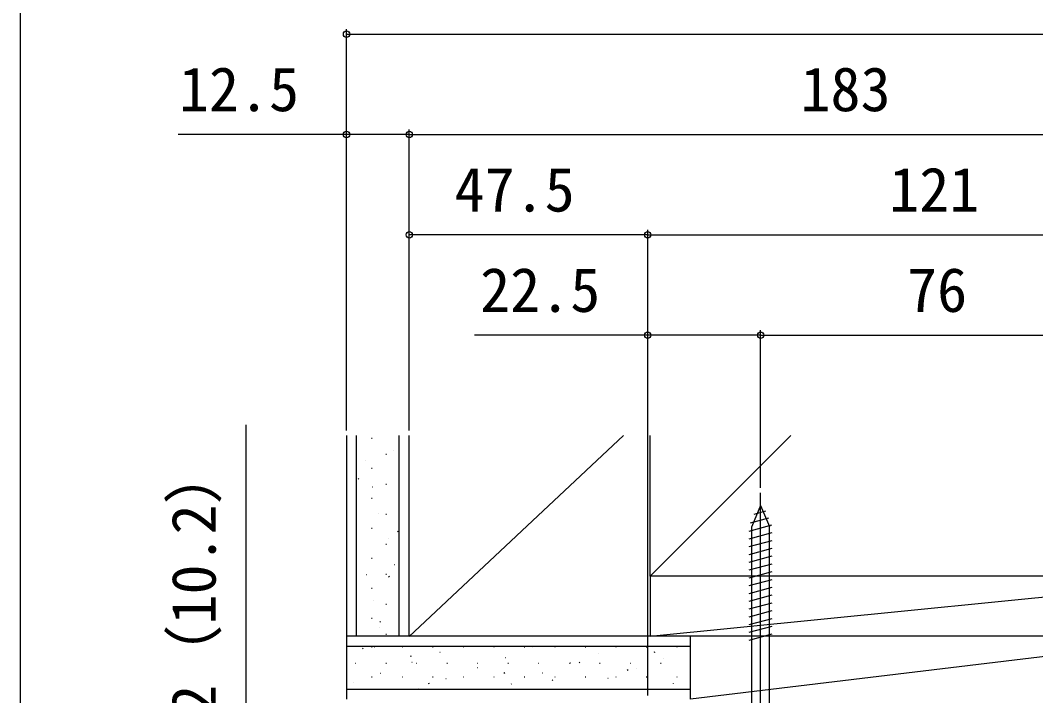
# Model space of a CAD drawing. Units: millimetres, scale not verified. Extents: x -525 to 525, y -783 to 779.
# Drawn here: x -525 to -322.7, y 449.3 to 583.8 of the extents above; entities that cross this region are included whole.
import ezdxf
from ezdxf.enums import TextEntityAlignment as Align

# ---------------------------------------------------------------- set-up
doc = ezdxf.new("R2010")
doc.units = ezdxf.units.MM
doc.header["$LTSCALE"] = 4
for name, color, linetype in [('0-4_YKK_13', 4, 'Continuous'), ('0-6_YKK_D', 6, 'Continuous'), ('0-7_YKK_ZWAK', 7, 'Continuous'), ('0-8_YSS_K', 3, 'Continuous'), ('0-9_YSS_KE', 3, 'Continuous')]:
    doc.layers.add(name, color=color, linetype=linetype)
doc.styles.add('ＭＳ ゴシック', font='')
doc.styles.get('ＭＳ ゴシック').set_extended_font_data('MS Gothic')

msp = doc.modelspace()

# ---------------------------------------------------------------- linework, layer by layer
at = {"layer": '0-4_YKK_13'}
for p, q in [((-377.5, 442.2), (-377.5, 489.7)), ((-377.5, 442.2), (-377.5, 489.7)), ((-377.5, 487.2), (-379.25, 482.975)), ((-377.5, 487.2), (-379.25, 482.975)), ((-378.819, 485.453), (-376.445, 486.089)), ((-378.819, 485.453), (-376.445, 486.089)), ((-377.5, 487.2), (-375.75, 482.975)), ((-377.5, 487.2), (-375.75, 482.975)), ((-377.5, 487.2), (-375.75, 482.975)), ((-377.5, 487.2), (-375.75, 482.975)), ((-379.542, 483.706), (-375.866, 484.692)), ((-379.542, 483.706), (-375.866, 484.692)), ((-379.8, 482.084), (-375.287, 483.294)), ((-379.8, 482.084), (-375.287, 483.294)), ((-379.8, 480.532), (-375.2, 481.764)), ((-379.8, 480.532), (-375.2, 481.764)), ((-379.25, 447.2), (-379.25, 482.975)), ((-379.25, 447.2), (-379.25, 482.975)), ((-375.75, 447.2), (-375.75, 482.975)), ((-375.75, 447.2), (-375.75, 482.975)), ((-379.8, 478.979), (-375.2, 480.211)), ((-379.8, 478.979), (-375.2, 480.211)), ((-379.8, 477.426), (-375.2, 478.658)), ((-379.8, 477.426), (-375.2, 478.658)), ((-379.8, 475.873), (-375.2, 477.105)), ((-379.8, 475.873), (-375.2, 477.105)), ((-379.8, 474.32), (-375.2, 475.552)), ((-379.8, 474.32), (-375.2, 475.552)), ((-379.8, 472.767), (-375.2, 474)), ((-379.8, 472.767), (-375.2, 474)), ((-379.8, 471.214), (-375.2, 472.447)), ((-379.8, 471.214), (-375.2, 472.447)), ((-379.8, 469.661), (-375.2, 470.894)), ((-379.8, 469.661), (-375.2, 470.894)), ((-379.8, 468.108), (-375.2, 469.341)), ((-379.8, 468.108), (-375.2, 469.341)), ((-379.8, 466.555), (-375.2, 467.788)), ((-379.8, 466.555), (-375.2, 467.788)), ((-379.8, 465.002), (-375.2, 466.235)), ((-379.8, 465.002), (-375.2, 466.235)), ((-379.8, 463.45), (-375.2, 464.682)), ((-379.8, 463.45), (-375.2, 464.682)), ((-379.8, 461.897), (-375.2, 463.129)), ((-379.8, 461.897), (-375.2, 463.129)), ((-379.8, 460.344), (-375.2, 461.576)), ((-379.8, 460.344), (-375.2, 461.576))]:
    msp.add_line(p, q, dxfattribs=at)
at = {"layer": '0-6_YKK_D'}
for p, q in [((-460, 502.1), (-460, 582.1)), ((-460, 581.1), (-252, 581.1)), ((-460, 502.1), (-460, 562.1)), ((-447.5, 502.1), (-447.5, 562.1)), ((-447.5, 502.1), (-447.5, 562.1)), ((-447.5, 561.1), (-264.5, 561.1)), ((-447.5, 502.1), (-447.5, 542.1)), ((-400, 541.1), (-447.5, 541.1)), ((-400, 503.1), (-400, 542.1)), ((-400, 449.3), (-400, 542.1)), ((-400, 541.1), (-279, 541.1)), ((-400, 449.3), (-400, 522.1)), ((-377.5, 503.1), (-377.5, 522.1)), ((-377.5, 490.7), (-377.5, 522.1)), ((-377.5, 521.1), (-301.5, 521.1))]:
    msp.add_line(p, q, dxfattribs=at)
for points in [[(-447.5, 561.1), (-460, 561.1), (-493.55, 561.1)], [(-377.5, 521.1), (-400, 521.1), (-434.505, 521.1)], [(-480, 413.601), (-480, 424.8), (-480, 503.214)]]:
    msp.add_lwpolyline(points, dxfattribs=at)
for centre in [(-460, 581.1), (-460, 561.1), (-447.5, 561.1), (-447.5, 561.1), (-447.5, 541.1), (-400, 541.1), (-400, 541.1), (-400, 521.1), (-377.5, 521.1), (-377.5, 521.1)]:
    msp.add_circle(centre, 0.637, dxfattribs=at)
at = {"layer": '0-7_YKK_ZWAK'}
msp.add_line((-525, 747.2), (-525, -782.8), dxfattribs=at)
at = {"layer": '0-8_YSS_K'}
for p, q in [((-460, 501.1), (-460, 448.6)), ((-458, 461.1), (-458, 501.1)), ((-455.01, 500.61), (-454.91, 500.61)), ((-449.5, 461.1), (-449.5, 501.1)), ((-447.5, 461.082), (-447.5, 501.1)), ((-404.831, 501.1), (-447.5, 461.082)), ((-450.577, 498.079), (-450.558, 498.086)), ((-456.157, 496.103), (-456.138, 496.11)), ((-452.16, 497.38), (-452.06, 497.38)), ((-455.01, 494.63), (-454.91, 494.63)), ((-457.689, 492.436), (-457.522, 492.546)), ((-454.865, 490.878), (-454.846, 490.885)), ((-452.16, 491.4), (-452.06, 491.4)), ((-455.01, 488.65), (-454.91, 488.65)), ((-453.667, 485.621), (-453.649, 485.627)), ((-452.16, 485.42), (-452.06, 485.42)), ((-455.01, 482.67), (-454.91, 482.67)), ((-449.852, 481.952), (-449.685, 482.062)), ((-451.716, 480.63), (-451.697, 480.637)), ((-457.956, 478.42), (-457.937, 478.427)), ((-452.16, 479.44), (-452.06, 479.44)), ((-455.01, 476.69), (-454.91, 476.69)), ((-450.424, 475.406), (-450.405, 475.412)), ((-456.004, 473.43), (-455.985, 473.436)), ((-452.16, 473.46), (-452.06, 473.46)), ((-451.621, 472.945), (-451.454, 473.056)), ((-455.01, 470.71), (-454.91, 470.71)), ((-454.712, 468.205), (-454.693, 468.212)), ((-452.16, 467.48), (-452.06, 467.48)), ((-455.01, 464.73), (-454.91, 464.73)), ((-453.39, 463.939), (-453.223, 464.049)), ((-453.514, 462.947), (-453.495, 462.954)), ((-452.16, 461.5), (-452.06, 461.5)), ((-399.5, 461.1), (-460, 461.1)), ((-391.5, 448.6), (-391.5, 461.1)), ((-287.5, 461.1), (-391.5, 448.6)), ((-391.5, 459.1), (-460, 459.1)), ((-456.856, 458.608), (-456.689, 458.718)), ((-455.01, 459.011), (-454.91, 459.011)), ((-454.406, 459), (-454.387, 459.006)), ((-448.93, 459.011), (-448.83, 459.011)), ((-447.251, 457.13), (-447.084, 457.24)), ((-442.85, 459.011), (-442.75, 459.011)), ((-441.387, 457.928), (-441.368, 457.934)), ((-436.77, 459.011), (-436.67, 459.011)), ((-430.69, 459.011), (-430.59, 459.011)), ((-424.61, 459.011), (-424.51, 459.011)), ((-422.883, 458.799), (-422.864, 458.805)), ((-418.53, 459.011), (-418.43, 459.011)), ((-412.45, 459.011), (-412.35, 459.011)), ((-409.864, 457.727), (-409.845, 457.734)), ((-406.37, 459.011), (-406.27, 459.011)), ((-400.29, 459.011), (-400.19, 459.011)), ((-398.689, 457.93), (-398.523, 458.04)), ((-394.21, 459.011), (-394.11, 459.011)), ((-459.986, 457.023), (-459.967, 457.03)), ((-458.24, 455.781), (-458.14, 455.781)), ((-452.16, 455.781), (-452.06, 455.781)), ((-446.968, 455.952), (-446.949, 455.958)), ((-446.08, 455.781), (-445.98, 455.781)), ((-440, 455.781), (-439.9, 455.781)), ((-433.92, 455.781), (-433.82, 455.781)), ((-428.369, 456.856), (-428.35, 456.863)), ((-427.84, 455.781), (-427.74, 455.781)), ((-421.76, 455.781), (-421.66, 455.781)), ((-415.68, 455.781), (-415.58, 455.781)), ((-415.35, 455.784), (-415.331, 455.791)), ((-413.673, 455.848), (-413.507, 455.958)), ((-409.6, 455.781), (-409.5, 455.781)), ((-403.52, 455.781), (-403.42, 455.781)), ((-397.44, 455.781), (-397.34, 455.781)), ((-396.846, 456.655), (-396.827, 456.662)), ((-453.208, 453.742), (-453.189, 453.748)), ((-433.949, 454.88), (-433.93, 454.886)), ((-428.657, 453.766), (-428.49, 453.876)), ((-420.931, 453.808), (-420.912, 453.815)), ((-404.068, 454.37), (-403.901, 454.48)), ((-402.332, 454.712), (-402.313, 454.719)), ((-458.694, 451.799), (-458.675, 451.806)), ((-455.01, 453.031), (-454.91, 453.031)), ((-448.93, 453.031), (-448.83, 453.031)), ((-443.641, 451.684), (-443.474, 451.794)), ((-442.85, 453.031), (-442.75, 453.031)), ((-440.189, 452.67), (-440.171, 452.677)), ((-436.77, 453.031), (-436.67, 453.031)), ((-430.69, 453.031), (-430.59, 453.031)), ((-427.171, 451.598), (-427.152, 451.605)), ((-424.61, 453.031), (-424.51, 453.031)), ((-419.052, 452.288), (-418.885, 452.398)), ((-418.53, 453.031), (-418.43, 453.031)), ((-412.45, 453.031), (-412.35, 453.031)), ((-407.912, 452.736), (-407.893, 452.743)), ((-406.37, 453.031), (-406.27, 453.031)), ((-400.29, 453.031), (-400.19, 453.031)), ((-394.894, 451.664), (-394.875, 451.671)), ((-394.21, 453.031), (-394.11, 453.031)), ((-460, 450.6), (-391.5, 450.6)), ((-445.676, 450.727), (-445.657, 450.734))]:
    msp.add_line(p, q, dxfattribs=at)
at = {"layer": '0-9_YSS_KE'}
for p, q in [((-371.5, 501.1), (-399.5, 473.1)), ((-399.5, 473.1), (-399.5, 461.1))]:
    msp.add_line(p, q, dxfattribs=at)
for points in [[(-279.5, 473.1), (-399.5, 473.1), (-399.5, 501.1)], [(-279.5, 461.1), (-399.5, 461.1), (-279.5, 473.1)]]:
    msp.add_lwpolyline(points, dxfattribs=at)

# ---------------------------------------------------------------- texts
at = {"layer": '0-6_YKK_D', "style": 'ＭＳ ゴシック'}
for s, p in [('12.5', (-493.391, 563.1)), ('183', (-369.568, 563.1)), ('121', (-351.875, 543.1)), ('47.5', (-438.477, 543.1)), ('22.5', (-433.391, 523.1)), ('76', (-348.329, 523.1))]:
    msp.add_text(s, height=8.798, dxfattribs=at).set_placement(p, align=Align.BOTTOM_LEFT)
msp.add_text('11.2（10.2）', height=8.798, rotation=90, dxfattribs=at).set_placement((-483.432, 427.509), align=Align.BOTTOM_LEFT)

doc.saveas('drawing.dxf')
